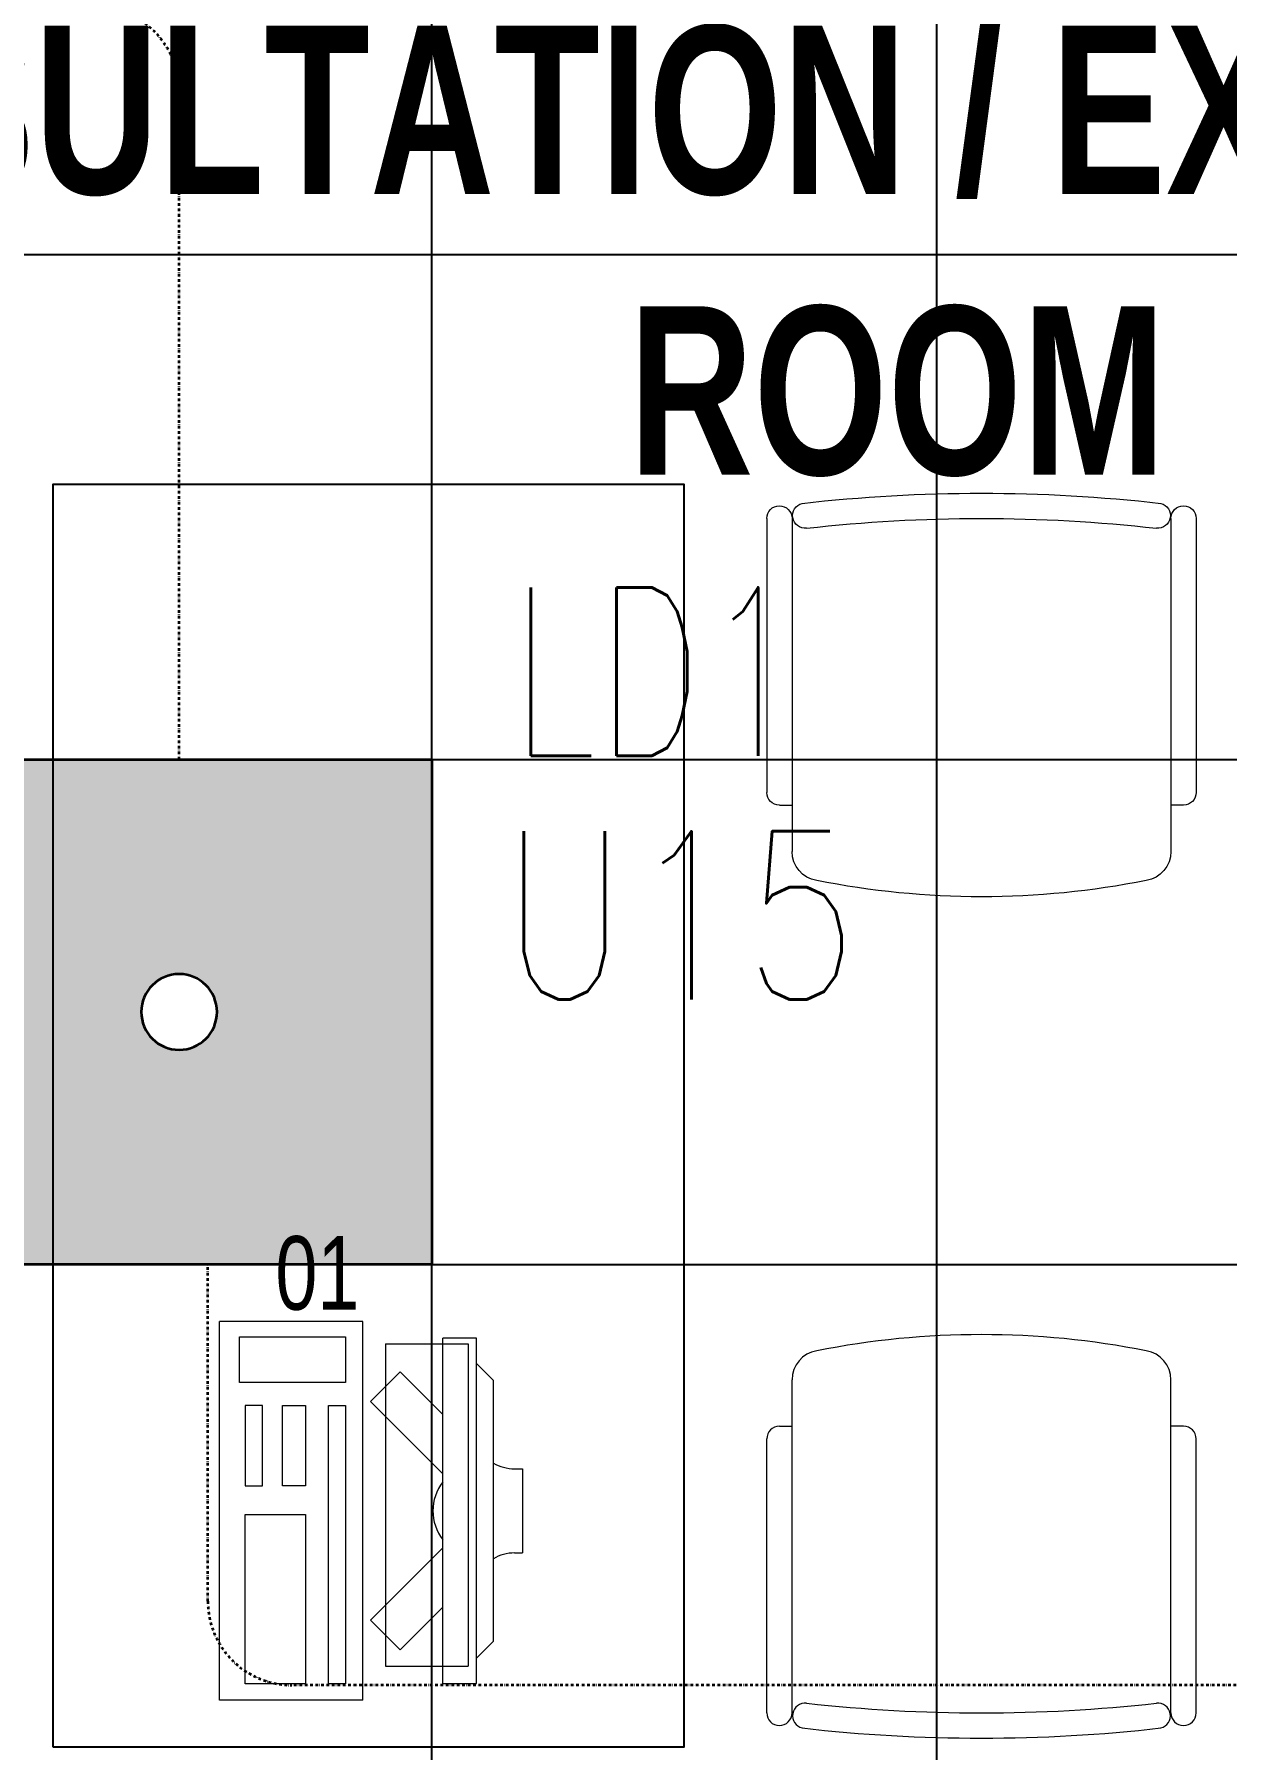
# Model space of a CAD drawing. Extents: x -12260 to 184725, y -29287 to 19916.
# Drawn here: x 30204 to 31620, y -6787 to -4748 of the extents above; entities that cross this region are included whole.
import ezdxf
from ezdxf.enums import TextEntityAlignment as Align

# ---------------------------------------------------------------- set-up
doc = ezdxf.new("R2010")
doc.units = 0
doc.header["$LTSCALE"] = 0.25
doc.linetypes.add('DASHDOT', pattern=[25.4, 12.7, -6.35, 0, -6.35])
for name, color, linetype, lineweight in [('01-First Floor-FUR$0$72_EGR_BASE_TEXT', 252, 'Continuous', 5), ('01-First Floor-FUR$0$72_EGR_EQP_TAG', 142, 'Continuous', 5), ('01-First Floor-FUR$0$LOADING', 253, 'Continuous', 5), ('E-LITE-CIRC', 6, 'Continuous', 25), ('E-LITE-CIRC-NUMB', 6, 'Continuous', 25), ('E-LITE-CLNG', 150, 'Continuous', 35), ('E-LITE-CLNG-CNDT', 6, 'DASHDOT', 35), ('E-LITE-CTRL', 6, 'Continuous', 25), ('E-LITE-IDEN', 6, 'Continuous', 25)]:
    doc.layers.add(name, color=color, linetype=linetype, lineweight=lineweight)
doc.layers.add('01-First Floor-FUR$0$FALSE CEILING', color=251, linetype='Continuous')
doc.layers.add('01-First Floor-FUR$0$TME-NON MEDICAL FURNITURE', color=242, linetype='Continuous')
doc.styles.add('01-First Floor-FUR$0$X3G_ENTITY_257CFD', font='swisscl.ttf', dxfattribs={"height": 200})
doc.styles.add('01-First Floor-FUR$0$X3G_ENTITY_9EC9', font='swisscl.ttf', dxfattribs={"height": 0.2})
doc.styles.add('DC_SIMPLEX', font='SIMPLEX.shx', dxfattribs={"width": 0.7})

# ---------------------------------------------------------------- blocks, each defined once
blk = doc.blocks.new('*U235')
h = blk.add_hatch(color=254)
h.dxf.hatch_style = 1
h.paths.add_polyline_path([(-300, 300), (-300, -300), (300, -300), (300, 300)])
edge = h.paths.add_edge_path(flags=16)
edge.add_arc((0, 0), 45, 0, 360)
blk.add_lwpolyline([(-300, 300), (-300, -300), (300, -300), (300, 300)], close=True)
blk.add_circle((0, 0), 45)
at = {"layer": 'E-LITE-CIRC-NUMB', "style": 'DC_SIMPLEX', "width": 0.7, "flags": 8}
blk.add_attdef('CIRCUIT', text='', height=200, rotation=0, dxfattribs=at).set_placement((-473.9, 300), align=Align.RIGHT)
at = {"layer": 'E-LITE-CTRL', "style": 'DC_SIMPLEX', "width": 0.7, "flags": 8}
blk.add_attdef('CONTROL', (1118.9, -935), '', height=200, rotation=360, dxfattribs=at)
at = {"layer": 'E-LITE-IDEN', "style": 'DC_SIMPLEX', "width": 0.7, "flags": 8}
blk.add_attdef('TYPE', (460.4, 457.6), '', height=200, rotation=360, dxfattribs=at)
blk = doc.blocks.new('01-First Floor-FUR$0$GF21016-P')
at = {"layer": '01-First Floor-FUR$0$LOADING', "extrusion": (-1.24384e-09, -1.20261e-09, -1)}
for p, q in [((0.0128, 0.0179), (0.0128, 0.4136)), ((0.4628, 0.0179), (0.4628, 0.4136)), ((-0.0022, 0.3585), (0.0128, 0.3585)), ((0.4778, 0.3585), (0.4628, 0.3585)), ((-0.0172, 0.0179), (-0.0172, 0.3435)), ((0.4928, 0.0179), (0.4928, 0.3435)), ((0.4778, 0.0029), (0.4778, 0.0029))]:
    blk.add_line(p, q, dxfattribs=at)
for centre, radius, start, end in [((-0.2378, -0.5362), 1.0036, 78.7568, 101.2432), ((-0.0478, 0.4136), 0.035, 0, 80.6557), ((-0.4278, 0.4136), 0.035, 99.3443, 180), ((0.0022, 0.3435), 0.015, 0, 90), ((-0.4778, 0.3435), 0.015, 90, 180), ((-0.0284, 0.0145), 0.015, 284.3864, 95.5209), ((-0.2378, 1.8928), 1.8749, 263.6341, 276.3659), ((-0.4471, 0.0145), 0.015, 84.4791, 255.6136), ((0.0022, 0.0179), 0.015, 270, 0), ((0.0022, 0.0179), 0.015, 180, 270), ((-0.2378, 1.8734), 1.8855, 263.5119, 276.4881), ((-0.4778, 0.0179), 0.015, 270, 0), ((-0.4778, 0.0179), 0.015, 180, 270)]:
    blk.add_arc(centre, radius, start, end, dxfattribs=at)
blk = doc.blocks.new('01-First Floor-FUR$0$ITCWLS1-P')
at = {"layer": '01-First Floor-FUR$0$LOADING'}
for p, q in [((-0.17, 0.45), (-0.17, 0)), ((-0.17, 0.45), (0, 0.45)), ((0, 0.45), (0, 0)), ((-0.2651, 0.43, 0), (-0.3051, 0.43, 0)), ((-0.3051, 0.43, 0), (-0.3051, 0.02, 0)), ((-0.2651, 0.43, 0), (-0.2651, 0.02, 0)), ((-0.1496, 0.4305), (-0.1291, 0.4305)), ((-0.1291, 0.4305), (-0.1291, 0.4089)), ((-0.197, 0.4094), (-0.295, 0.4094)), ((-0.295, 0.0264), (-0.295, 0.4094)), ((-0.197, 0.0264), (-0.197, 0.4094)), ((-0.3251, 0.38, 0), (-0.3051, 0.4, 0)), ((-0.3251, 0.38, 0), (-0.3251, 0.07, 0)), ((-0.3503, 0.275), (-0.3596, 0.275)), ((-0.3596, 0.175), (-0.3596, 0.275)), ((-0.3503, 0.175), (-0.3596, 0.175)), ((-0.3251, 0.07, 0), (-0.3051, 0.05, 0)), ((-0.197, 0.0264), (-0.295, 0.0264)), ((-0.3051, 0.02, 0), (-0.2651, 0.02, 0)), ((-0.17, 0), (0, 0))]:
    blk.add_line(p, q, dxfattribs=at)
at = {"layer": '01-First Floor-FUR$0$LOADING', "extrusion": (2.48281e-10, 3.18408e-10, -1)}
for p, q in [((-0.2651, 0.3395), (-0.2144, 0.3902)), ((-0.1791, 0.3548), (-0.2144, 0.3902)), ((-0.2651, 0.2688), (-0.1791, 0.3548))]:
    blk.add_line(p, q, dxfattribs=at)
at = {"layer": '01-First Floor-FUR$0$LOADING', "extrusion": (2.48281e-10, -3.18408e-10, -1)}
for p, q in [((-0.2651, 0.1812), (-0.1791, 0.0952)), ((-0.2651, 0.1105), (-0.2144, 0.0598)), ((-0.1791, 0.0952), (-0.2144, 0.0598))]:
    blk.add_line(p, q, dxfattribs=at)
at = {"layer": '01-First Floor-FUR$0$LOADING'}
for points in [[(-0.1291, 0.4089), (-0.1291, 0.1), (-0.1496, 0.1), (-0.1496, 0.4305)], [(-0.1496, 0.1), (-0.1496, 0.1), (-0.1496, 0.1), (-0.1496, 0.1), (-0.1496, 0.1), (-0.1496, 0.1), (-0.1496, 0.1), (-0.1496, 0.1), (-0.1496, 0.1)], [(-0.1496, 0.1), (-0.1496, 0.1), (-0.1496, 0.1), (-0.1496, 0.1), (-0.1496, 0.1), (-0.1496, 0.1), (-0.1496, 0.1), (-0.1496, 0.1), (-0.1496, 0.1), (-0.1496, 0.1), (-0.1496, 0.1), (-0.1496, 0.1), (-0.1496, 0.1), (-0.1496, 0.1), (-0.1496, 0.1), (-0.1496, 0.1), (-0.1496, 0.1), (-0.1496, 0.1)], [(-0.1496, 0.1), (-0.1496, 0.1), (-0.1496, 0.1), (-0.1496, 0.1), (-0.1496, 0.1), (-0.1496, 0.1), (-0.1496, 0.1), (-0.1496, 0.1), (-0.1496, 0.1), (-0.1496, 0.1)], [(-0.1496, 0.1), (-0.1496, 0.1), (-0.1496, 0.1), (-0.1496, 0.1), (-0.1496, 0.1), (-0.1496, 0.1), (-0.1496, 0.1)], [(-0.1496, 0.1), (-0.1496, 0.1), (-0.1496, 0.1), (-0.1496, 0.1), (-0.1496, 0.1), (-0.1496, 0.1), (-0.1496, 0.1), (-0.1496, 0.1), (-0.1496, 0.1), (-0.1496, 0.1)], [(-0.1496, 0.1), (-0.1496, 0.1), (-0.1496, 0.1), (-0.1496, 0.1), (-0.1496, 0.1), (-0.1496, 0.1), (-0.1496, 0.1), (-0.1496, 0.1), (-0.1496, 0.1), (-0.1496, 0.1), (-0.1496, 0.1), (-0.1496, 0.1), (-0.1496, 0.1), (-0.1496, 0.1), (-0.1496, 0.1)], [(-0.1496, 0.1), (-0.1496, 0.1), (-0.1496, 0.1), (-0.1496, 0.1), (-0.1496, 0.1), (-0.1496, 0.1), (-0.1496, 0.1), (-0.1496, 0.1), (-0.1496, 0.1), (-0.1496, 0.1)], [(-0.1496, 0.1), (-0.1496, 0.1), (-0.1496, 0.1), (-0.1496, 0.1), (-0.1496, 0.1), (-0.1496, 0.1), (-0.1496, 0.1), (-0.1496, 0.1), (-0.1496, 0.1), (-0.1496, 0.1)], [(-0.1496, 0.1), (-0.1496, 0.1), (-0.1496, 0.1), (-0.1496, 0.1), (-0.1496, 0.1), (-0.1496, 0.1), (-0.1496, 0.1), (-0.1496, 0.1), (-0.1496, 0.1), (-0.1496, 0.1), (-0.1496, 0.1), (-0.1496, 0.1), (-0.1496, 0.1), (-0.1496, 0.1), (-0.1496, 0.1), (-0.1496, 0.1), (-0.1496, 0.1), (-0.1496, 0.1), (-0.1496, 0.1), (-0.1496, 0.1), (-0.1496, 0.1), (-0.1496, 0.1), (-0.1496, 0.1), (-0.1496, 0.1), (-0.1496, 0.1), (-0.1496, 0.1), (-0.1496, 0.1), (-0.1496, 0.1), (-0.1496, 0.1), (-0.1496, 0.1), (-0.1496, 0.1), (-0.1496, 0.1), (-0.1496, 0.1), (-0.1496, 0.1), (-0.1496, 0.1), (-0.1496, 0.1), (-0.1496, 0.1), (-0.1496, 0.1), (-0.1496, 0.1), (-0.1496, 0.1), (-0.1496, 0.1), (-0.1496, 0.1), (-0.1496, 0.1), (-0.1496, 0.1), (-0.1496, 0.1), (-0.1496, 0.1), (-0.1496, 0.1), (-0.1496, 0.1), (-0.1496, 0.1), (-0.1496, 0.1), (-0.1496, 0.1), (-0.1496, 0.1), (-0.1496, 0.1), (-0.1496, 0.1)], [(-0.1496, 0.1), (-0.1496, 0.1), (-0.1496, 0.1), (-0.1496, 0.1), (-0.1496, 0.1), (-0.1496, 0.1), (-0.1496, 0.1), (-0.1496, 0.1), (-0.1496, 0.1), (-0.1496, 0.1), (-0.1496, 0.1), (-0.1496, 0.1), (-0.1496, 0.1), (-0.1496, 0.1), (-0.1496, 0.1), (-0.1496, 0.1), (-0.1496, 0.1), (-0.1496, 0.1), (-0.1496, 0.1), (-0.1496, 0.1), (-0.1496, 0.1), (-0.1496, 0.1), (-0.1496, 0.1), (-0.1496, 0.1), (-0.1496, 0.1), (-0.1496, 0.1), (-0.1496, 0.1), (-0.1496, 0.1), (-0.1496, 0.1), (-0.1496, 0.1), (-0.1496, 0.1), (-0.1496, 0.1), (-0.1496, 0.1), (-0.1496, 0.1), (-0.1496, 0.1), (-0.1496, 0.1), (-0.1496, 0.1), (-0.1496, 0.1), (-0.1496, 0.1), (-0.1496, 0.1), (-0.1496, 0.1), (-0.1496, 0.1), (-0.1496, 0.1), (-0.1496, 0.1), (-0.1496, 0.1), (-0.1496, 0.1), (-0.1496, 0.1), (-0.1496, 0.1), (-0.1496, 0.1), (-0.1496, 0.1), (-0.1496, 0.1), (-0.1496, 0.1), (-0.1496, 0.1), (-0.1496, 0.1), (-0.1496, 0.1), (-0.1496, 0.1), (-0.1496, 0.1), (-0.1496, 0.1), (-0.1496, 0.1), (-0.1496, 0.1), (-0.1496, 0.1), (-0.1496, 0.1), (-0.1496, 0.1), (-0.1496, 0.1), (-0.1496, 0.1), (-0.1496, 0.1), (-0.1496, 0.1), (-0.1496, 0.1), (-0.1496, 0.1), (-0.1496, 0.1), (-0.1496, 0.1), (-0.1496, 0.1), (-0.1496, 0.1), (-0.1496, 0.1), (-0.1496, 0.1), (-0.1496, 0.1), (-0.1496, 0.1), (-0.1496, 0.1), (-0.1496, 0.1), (-0.1496, 0.1), (-0.1496, 0.1), (-0.1496, 0.1), (-0.1496, 0.1), (-0.1496, 0.1), (-0.1496, 0.1), (-0.1496, 0.1), (-0.1496, 0.1), (-0.1496, 0.1), (-0.1496, 0.1)], [(-0.1496, 0.1), (-0.1496, 0.1), (-0.1496, 0.1), (-0.1496, 0.1), (-0.1496, 0.1), (-0.1496, 0.1), (-0.1496, 0.1), (-0.1496, 0.1), (-0.1496, 0.1), (-0.1496, 0.1), (-0.1496, 0.1), (-0.1496, 0.1)], [(-0.1496, 0.1), (-0.1496, 0.1), (-0.1496, 0.1), (-0.1496, 0.1), (-0.1496, 0.1), (-0.1496, 0.1), (-0.1496, 0.1)], [(-0.1496, 0.1), (-0.1496, 0.1), (-0.1496, 0.1), (-0.1496, 0.1), (-0.1496, 0.1), (-0.1496, 0.1), (-0.1496, 0.1), (-0.1496, 0.1), (-0.1496, 0.1), (-0.1496, 0.1), (-0.1496, 0.1), (-0.1496, 0.1), (-0.1496, 0.1), (-0.1496, 0.1), (-0.1496, 0.1), (-0.1496, 0.1), (-0.1496, 0.1)], [(-0.1496, 0.1), (-0.1496, 0.1), (-0.1496, 0.1), (-0.1496, 0.1), (-0.1496, 0.1), (-0.1496, 0.1), (-0.1496, 0.1), (-0.1496, 0.1), (-0.1496, 0.1), (-0.1496, 0.1), (-0.1496, 0.1), (-0.1496, 0.1), (-0.1496, 0.1), (-0.1496, 0.1), (-0.1496, 0.1), (-0.1496, 0.1), (-0.1496, 0.1), (-0.1496, 0.1), (-0.1496, 0.1), (-0.1496, 0.1), (-0.1496, 0.1), (-0.1496, 0.1), (-0.1496, 0.1), (-0.1496, 0.1), (-0.1496, 0.1), (-0.1496, 0.1), (-0.1496, 0.1), (-0.1496, 0.1), (-0.1496, 0.1), (-0.1496, 0.1), (-0.1496, 0.1), (-0.1496, 0.1), (-0.1496, 0.1), (-0.1496, 0.1), (-0.1496, 0.1), (-0.1496, 0.1), (-0.1496, 0.1), (-0.1496, 0.1), (-0.1496, 0.1), (-0.1496, 0.1), (-0.1496, 0.1), (-0.1496, 0.1), (-0.1496, 0.1), (-0.1496, 0.1), (-0.1496, 0.1), (-0.1496, 0.1), (-0.1496, 0.1), (-0.1496, 0.1), (-0.1496, 0.1), (-0.1496, 0.1), (-0.1496, 0.1), (-0.1496, 0.1), (-0.1496, 0.1), (-0.1496, 0.1), (-0.1496, 0.1), (-0.1496, 0.1), (-0.1496, 0.1), (-0.1496, 0.1), (-0.1496, 0.1), (-0.1496, 0.1), (-0.1496, 0.1), (-0.1496, 0.1), (-0.1496, 0.1), (-0.1496, 0.1), (-0.1496, 0.1), (-0.1496, 0.1), (-0.1496, 0.1), (-0.1496, 0.1), (-0.1496, 0.1), (-0.1496, 0.1), (-0.1496, 0.1), (-0.1496, 0.1), (-0.1496, 0.1), (-0.1496, 0.1), (-0.1496, 0.1), (-0.1496, 0.1), (-0.1496, 0.1), (-0.1496, 0.1), (-0.1496, 0.1), (-0.1496, 0.1), (-0.1496, 0.1), (-0.1496, 0.1), (-0.1496, 0.1), (-0.1496, 0.1), (-0.1496, 0.1), (-0.1496, 0.1), (-0.1496, 0.1), (-0.1496, 0.1), (-0.1496, 0.1), (-0.1496, 0.1), (-0.1496, 0.1), (-0.1496, 0.1), (-0.1496, 0.1), (-0.1496, 0.1), (-0.1496, 0.1), (-0.1496, 0.1), (-0.1496, 0.1), (-0.1496, 0.1), (-0.1496, 0.1), (-0.1496, 0.1), (-0.1496, 0.1), (-0.1496, 0.1), (-0.1496, 0.1), (-0.1496, 0.1), (-0.1496, 0.1), (-0.1496, 0.1), (-0.1496, 0.1), (-0.1496, 0.1), (-0.1496, 0.1), (-0.1496, 0.1), (-0.1496, 0.1)], [(-0.1496, 0.1), (-0.1496, 0.1), (-0.1496, 0.1), (-0.1496, 0.1), (-0.1496, 0.1), (-0.1496, 0.1), (-0.1496, 0.1), (-0.1496, 0.1)]]:
    blk.add_lwpolyline(points, dxfattribs=at)
for points in [[(-0.1019, 0.4305), (-0.0304, 0.4305), (-0.0304, 0.2294), (-0.1019, 0.2294)], [(-0.1019, 0.1954), (-0.0747, 0.1954), (-0.0747, 0.1), (-0.1019, 0.1)], [(-0.0304, 0.1954), (-0.0508, 0.1954), (-0.0508, 0.1), (-0.0304, 0.1)], [(-0.1496, 0.1), (-0.1496, 0.1), (-0.1496, 0.1), (-0.1496, 0.1), (-0.1496, 0.1), (-0.1496, 0.1), (-0.1496, 0.1), (-0.1496, 0.1), (-0.1496, 0.1), (-0.1496, 0.1), (-0.1496, 0.1), (-0.1496, 0.1), (-0.1496, 0.1), (-0.1496, 0.1), (-0.1496, 0.1), (-0.1496, 0.1), (-0.1496, 0.1), (-0.1496, 0.1), (-0.1496, 0.1), (-0.1496, 0.1), (-0.1496, 0.1), (-0.1496, 0.1), (-0.1496, 0.1), (-0.1496, 0.1), (-0.1496, 0.1), (-0.1496, 0.1), (-0.1496, 0.1), (-0.1496, 0.1), (-0.1496, 0.1), (-0.1496, 0.1), (-0.1496, 0.1), (-0.1496, 0.1), (-0.1496, 0.1), (-0.1496, 0.1), (-0.1496, 0.1), (-0.1496, 0.1), (-0.1496, 0.1), (-0.1496, 0.1), (-0.1496, 0.1), (-0.1496, 0.1), (-0.1496, 0.1), (-0.1496, 0.1), (-0.1496, 0.1), (-0.1496, 0.1), (-0.1496, 0.1), (-0.1496, 0.1), (-0.1496, 0.1), (-0.1496, 0.1), (-0.1496, 0.1), (-0.1496, 0.1), (-0.1496, 0.1), (-0.1496, 0.1), (-0.1496, 0.1), (-0.1496, 0.1), (-0.1496, 0.1), (-0.1496, 0.1), (-0.1496, 0.1), (-0.1496, 0.1), (-0.1496, 0.1), (-0.1496, 0.1), (-0.1496, 0.1), (-0.1496, 0.1), (-0.1496, 0.1), (-0.1496, 0.1), (-0.1496, 0.1), (-0.1496, 0.1), (-0.1496, 0.1), (-0.1496, 0.1), (-0.1496, 0.1), (-0.1496, 0.1), (-0.1496, 0.1), (-0.1496, 0.1), (-0.1496, 0.1), (-0.1496, 0.1), (-0.1496, 0.1), (-0.1496, 0.1), (-0.1496, 0.1), (-0.1496, 0.1), (-0.1496, 0.1), (-0.1496, 0.1), (-0.1496, 0.1), (-0.1496, 0.1), (-0.1496, 0.1), (-0.1496, 0.1), (-0.1496, 0.1), (-0.1496, 0.1), (-0.1496, 0.1), (-0.1496, 0.1), (-0.1496, 0.1), (-0.1496, 0.1), (-0.1496, 0.1), (-0.1496, 0.1), (-0.1496, 0.1), (-0.1496, 0.1), (-0.1496, 0.1), (-0.1496, 0.1), (-0.1496, 0.1), (-0.1496, 0.1), (-0.1496, 0.1), (-0.1496, 0.1), (-0.1496, 0.1), (-0.1496, 0.1), (-0.1496, 0.1), (-0.1496, 0.1), (-0.1496, 0.1), (-0.1496, 0.1), (-0.1496, 0.1), (-0.1496, 0.1), (-0.1496, 0.1), (-0.1496, 0.1), (-0.1496, 0.1), (-0.1496, 0.1), (-0.1496, 0.1), (-0.1496, 0.1), (-0.1496, 0.1), (-0.1496, 0.1), (-0.1496, 0.1), (-0.1496, 0.1), (-0.1496, 0.1), (-0.1496, 0.1), (-0.1496, 0.1), (-0.1496, 0.1), (-0.1496, 0.1), (-0.1496, 0.1), (-0.1496, 0.1), (-0.1496, 0.1), (-0.1496, 0.1), (-0.1496, 0.1), (-0.1496, 0.1), (-0.1496, 0.1), (-0.1496, 0.1), (-0.1496, 0.1), (-0.1496, 0.1), (-0.1496, 0.1), (-0.1496, 0.1), (-0.1496, 0.1), (-0.1496, 0.1), (-0.1496, 0.1), (-0.1496, 0.1), (-0.1496, 0.1), (-0.1496, 0.1), (-0.1496, 0.1), (-0.1496, 0.1), (-0.1496, 0.1), (-0.1496, 0.1), (-0.1496, 0.1), (-0.1496, 0.1), (-0.1496, 0.1), (-0.1496, 0.1), (-0.1496, 0.1), (-0.1496, 0.1), (-0.1496, 0.1), (-0.1496, 0.1), (-0.1496, 0.1), (-0.1496, 0.1), (-0.1496, 0.1), (-0.1496, 0.1), (-0.1496, 0.1), (-0.1496, 0.1), (-0.1496, 0.1), (-0.1496, 0.1), (-0.1496, 0.1), (-0.1496, 0.1), (-0.1496, 0.1), (-0.1496, 0.1), (-0.1496, 0.1), (-0.1496, 0.1), (-0.1496, 0.1), (-0.1496, 0.1), (-0.1496, 0.1), (-0.1496, 0.1), (-0.1496, 0.1), (-0.1496, 0.1), (-0.1496, 0.1), (-0.1496, 0.1), (-0.1496, 0.1), (-0.1496, 0.1), (-0.1496, 0.1), (-0.1496, 0.1), (-0.1496, 0.1), (-0.1496, 0.1), (-0.1496, 0.1), (-0.1496, 0.1), (-0.1496, 0.1), (-0.1496, 0.1), (-0.1496, 0.1), (-0.1496, 0.1), (-0.1496, 0.1), (-0.1496, 0.1), (-0.1496, 0.1), (-0.1496, 0.1), (-0.1496, 0.1), (-0.1496, 0.1), (-0.1496, 0.1), (-0.1496, 0.1), (-0.1496, 0.1), (-0.1496, 0.1), (-0.1496, 0.1), (-0.1496, 0.1), (-0.1496, 0.1), (-0.1496, 0.1), (-0.1496, 0.1), (-0.1496, 0.1), (-0.1496, 0.1), (-0.1496, 0.1), (-0.1496, 0.1), (-0.1496, 0.1), (-0.1496, 0.1), (-0.1496, 0.1), (-0.1496, 0.1), (-0.1496, 0.1), (-0.1496, 0.1), (-0.1496, 0.1), (-0.1496, 0.1), (-0.1496, 0.1), (-0.1496, 0.1), (-0.1496, 0.1), (-0.1496, 0.1), (-0.1496, 0.1), (-0.1496, 0.1), (-0.1496, 0.1), (-0.1496, 0.1), (-0.1496, 0.1), (-0.1496, 0.1), (-0.1496, 0.1), (-0.1496, 0.1), (-0.1496, 0.1), (-0.1496, 0.1), (-0.1496, 0.1), (-0.1496, 0.1), (-0.1496, 0.1), (-0.1496, 0.1), (-0.1496, 0.1), (-0.1496, 0.1), (-0.1496, 0.1), (-0.1496, 0.1), (-0.1496, 0.1), (-0.1496, 0.1), (-0.1496, 0.1), (-0.1496, 0.1), (-0.1496, 0.1), (-0.1496, 0.1), (-0.1496, 0.1), (-0.1496, 0.1), (-0.1496, 0.1), (-0.1496, 0.1), (-0.1496, 0.1), (-0.1496, 0.1), (-0.1496, 0.1), (-0.1496, 0.1), (-0.1496, 0.1), (-0.1496, 0.1), (-0.1496, 0.1), (-0.1496, 0.1), (-0.1496, 0.1), (-0.1496, 0.1), (-0.1496, 0.1), (-0.1496, 0.1), (-0.1496, 0.1), (-0.1496, 0.1), (-0.1496, 0.1), (-0.1496, 0.1), (-0.1496, 0.1), (-0.1496, 0.1), (-0.1496, 0.1), (-0.1496, 0.1), (-0.1496, 0.1), (-0.1496, 0.1), (-0.1496, 0.1), (-0.1496, 0.1), (-0.1496, 0.1), (-0.1496, 0.1), (-0.1496, 0.1), (-0.1496, 0.1), (-0.1496, 0.1), (-0.1496, 0.1), (-0.1496, 0.1)], [(-0.1496, 0.1), (-0.1496, 0.1), (-0.1496, 0.1), (-0.1496, 0.1), (-0.1496, 0.1), (-0.1496, 0.1), (-0.1496, 0.1), (-0.1496, 0.1), (-0.1496, 0.1), (-0.1496, 0.1), (-0.1496, 0.1), (-0.1496, 0.1), (-0.1496, 0.1), (-0.1496, 0.1), (-0.1496, 0.1), (-0.1496, 0.1), (-0.1496, 0.1), (-0.1496, 0.1), (-0.1496, 0.1), (-0.1496, 0.1), (-0.1496, 0.1), (-0.1496, 0.1), (-0.1496, 0.1), (-0.1496, 0.1), (-0.1496, 0.1), (-0.1496, 0.1), (-0.1496, 0.1), (-0.1496, 0.1), (-0.1496, 0.1), (-0.1496, 0.1), (-0.1496, 0.1), (-0.1496, 0.1), (-0.1496, 0.1), (-0.1496, 0.1), (-0.1496, 0.1), (-0.1496, 0.1), (-0.1496, 0.1), (-0.1496, 0.1), (-0.1496, 0.1), (-0.1496, 0.1), (-0.1496, 0.1), (-0.1496, 0.1), (-0.1496, 0.1), (-0.1496, 0.1), (-0.1496, 0.1), (-0.1496, 0.1), (-0.1496, 0.1), (-0.1496, 0.1), (-0.1496, 0.1), (-0.1496, 0.1), (-0.1496, 0.1), (-0.1496, 0.1), (-0.1496, 0.1), (-0.1496, 0.1), (-0.1496, 0.1), (-0.1496, 0.1), (-0.1496, 0.1), (-0.1496, 0.1), (-0.1496, 0.1), (-0.1496, 0.1), (-0.1496, 0.1), (-0.1496, 0.1), (-0.1496, 0.1), (-0.1496, 0.1), (-0.1496, 0.1), (-0.1496, 0.1), (-0.1496, 0.1), (-0.1496, 0.1), (-0.1496, 0.1), (-0.1496, 0.1), (-0.1496, 0.1), (-0.1496, 0.1), (-0.1496, 0.1), (-0.1496, 0.1), (-0.1496, 0.1), (-0.1496, 0.1), (-0.1496, 0.1), (-0.1496, 0.1), (-0.1496, 0.1), (-0.1496, 0.1), (-0.1496, 0.1), (-0.1496, 0.1), (-0.1496, 0.1), (-0.1496, 0.1), (-0.1496, 0.1), (-0.1496, 0.1), (-0.1496, 0.1), (-0.1496, 0.1), (-0.1496, 0.1), (-0.1496, 0.1), (-0.1496, 0.1), (-0.1496, 0.1), (-0.1496, 0.1), (-0.1496, 0.1), (-0.1496, 0.1), (-0.1496, 0.1), (-0.1496, 0.1), (-0.1496, 0.1), (-0.1496, 0.1), (-0.1496, 0.1), (-0.1496, 0.1), (-0.1496, 0.1), (-0.1496, 0.1), (-0.1496, 0.1), (-0.1496, 0.1), (-0.1496, 0.1), (-0.1496, 0.1), (-0.1496, 0.1), (-0.1496, 0.1), (-0.1496, 0.1), (-0.1496, 0.1), (-0.1496, 0.1), (-0.1496, 0.1), (-0.1496, 0.1), (-0.1496, 0.1), (-0.1496, 0.1), (-0.1496, 0.1), (-0.1496, 0.1), (-0.1496, 0.1), (-0.1496, 0.1), (-0.1496, 0.1), (-0.1496, 0.1), (-0.1496, 0.1), (-0.1496, 0.1), (-0.1496, 0.1), (-0.1496, 0.1), (-0.1496, 0.1), (-0.1496, 0.1), (-0.1496, 0.1), (-0.1496, 0.1), (-0.1496, 0.1), (-0.1496, 0.1), (-0.1496, 0.1), (-0.1496, 0.1), (-0.1496, 0.1), (-0.1496, 0.1), (-0.1496, 0.1), (-0.1496, 0.1), (-0.1496, 0.1), (-0.1496, 0.1), (-0.1496, 0.1), (-0.1496, 0.1), (-0.1496, 0.1), (-0.1496, 0.1), (-0.1496, 0.1), (-0.1496, 0.1), (-0.1496, 0.1), (-0.1496, 0.1), (-0.1496, 0.1), (-0.1496, 0.1), (-0.1496, 0.1), (-0.1496, 0.1), (-0.1496, 0.1), (-0.1496, 0.1), (-0.1496, 0.1), (-0.1496, 0.1), (-0.1496, 0.1), (-0.1496, 0.1), (-0.1496, 0.1), (-0.1496, 0.1), (-0.1496, 0.1), (-0.1496, 0.1), (-0.1496, 0.1), (-0.1496, 0.1), (-0.1496, 0.1), (-0.1496, 0.1), (-0.1496, 0.1), (-0.1496, 0.1), (-0.1496, 0.1), (-0.1496, 0.1), (-0.1496, 0.1), (-0.1496, 0.1), (-0.1496, 0.1), (-0.1496, 0.1), (-0.1496, 0.1), (-0.1496, 0.1), (-0.1496, 0.1), (-0.1496, 0.1), (-0.1496, 0.1), (-0.1496, 0.1), (-0.1496, 0.1), (-0.1496, 0.1), (-0.1496, 0.1), (-0.1496, 0.1), (-0.1496, 0.1), (-0.1496, 0.1), (-0.1496, 0.1), (-0.1496, 0.1), (-0.1496, 0.1), (-0.1496, 0.1), (-0.1496, 0.1), (-0.1496, 0.1), (-0.1496, 0.1), (-0.1496, 0.1), (-0.1496, 0.1), (-0.1496, 0.1), (-0.1496, 0.1), (-0.1496, 0.1), (-0.1496, 0.1), (-0.1496, 0.1), (-0.1496, 0.1), (-0.1496, 0.1), (-0.1496, 0.1), (-0.1496, 0.1), (-0.1496, 0.1), (-0.1496, 0.1), (-0.1496, 0.1), (-0.1496, 0.1), (-0.1496, 0.1), (-0.1496, 0.1), (-0.1496, 0.1), (-0.1496, 0.1), (-0.1496, 0.1), (-0.1496, 0.1)], [(-0.1496, 0.1), (-0.1496, 0.1), (-0.1496, 0.1), (-0.1496, 0.1), (-0.1496, 0.1), (-0.1496, 0.1), (-0.1496, 0.1), (-0.1496, 0.1), (-0.1496, 0.1), (-0.1496, 0.1), (-0.1496, 0.1), (-0.1496, 0.1), (-0.1496, 0.1), (-0.1496, 0.1), (-0.1496, 0.1), (-0.1496, 0.1), (-0.1496, 0.1), (-0.1496, 0.1), (-0.1496, 0.1), (-0.1496, 0.1), (-0.1496, 0.1), (-0.1496, 0.1), (-0.1496, 0.1), (-0.1496, 0.1), (-0.1496, 0.1), (-0.1496, 0.1), (-0.1496, 0.1), (-0.1496, 0.1), (-0.1496, 0.1), (-0.1496, 0.1), (-0.1496, 0.1), (-0.1496, 0.1), (-0.1496, 0.1), (-0.1496, 0.1), (-0.1496, 0.1), (-0.1496, 0.1), (-0.1496, 0.1), (-0.1496, 0.1), (-0.1496, 0.1), (-0.1496, 0.1), (-0.1496, 0.1), (-0.1496, 0.1), (-0.1496, 0.1), (-0.1496, 0.1), (-0.1496, 0.1), (-0.1496, 0.1), (-0.1496, 0.1), (-0.1496, 0.1), (-0.1496, 0.1), (-0.1496, 0.1), (-0.1496, 0.1), (-0.1496, 0.1), (-0.1496, 0.1), (-0.1496, 0.1), (-0.1496, 0.1), (-0.1496, 0.1), (-0.1496, 0.1), (-0.1496, 0.1), (-0.1496, 0.1), (-0.1496, 0.1), (-0.1496, 0.1), (-0.1496, 0.1), (-0.1496, 0.1), (-0.1496, 0.1), (-0.1496, 0.1), (-0.1496, 0.1), (-0.1496, 0.1), (-0.1496, 0.1), (-0.1496, 0.1), (-0.1496, 0.1), (-0.1496, 0.1), (-0.1496, 0.1), (-0.1496, 0.1), (-0.1496, 0.1), (-0.1496, 0.1), (-0.1496, 0.1), (-0.1496, 0.1), (-0.1496, 0.1), (-0.1496, 0.1), (-0.1496, 0.1), (-0.1496, 0.1), (-0.1496, 0.1), (-0.1496, 0.1), (-0.1496, 0.1), (-0.1496, 0.1), (-0.1496, 0.1), (-0.1496, 0.1), (-0.1496, 0.1), (-0.1496, 0.1), (-0.1496, 0.1), (-0.1496, 0.1), (-0.1496, 0.1), (-0.1496, 0.1), (-0.1496, 0.1), (-0.1496, 0.1), (-0.1496, 0.1), (-0.1496, 0.1), (-0.1496, 0.1), (-0.1496, 0.1), (-0.1496, 0.1), (-0.1496, 0.1), (-0.1496, 0.1), (-0.1496, 0.1), (-0.1496, 0.1), (-0.1496, 0.1), (-0.1496, 0.1), (-0.1496, 0.1), (-0.1496, 0.1), (-0.1496, 0.1), (-0.1496, 0.1), (-0.1496, 0.1), (-0.1496, 0.1), (-0.1496, 0.1), (-0.1496, 0.1), (-0.1496, 0.1), (-0.1496, 0.1), (-0.1496, 0.1), (-0.1496, 0.1), (-0.1496, 0.1), (-0.1496, 0.1), (-0.1496, 0.1), (-0.1496, 0.1), (-0.1496, 0.1), (-0.1496, 0.1), (-0.1496, 0.1), (-0.1496, 0.1), (-0.1496, 0.1), (-0.1496, 0.1), (-0.1496, 0.1), (-0.1496, 0.1), (-0.1496, 0.1), (-0.1496, 0.1), (-0.1496, 0.1), (-0.1496, 0.1), (-0.1496, 0.1), (-0.1496, 0.1), (-0.1496, 0.1), (-0.1496, 0.1), (-0.1496, 0.1), (-0.1496, 0.1), (-0.1496, 0.1), (-0.1496, 0.1), (-0.1496, 0.1), (-0.1496, 0.1), (-0.1496, 0.1), (-0.1496, 0.1), (-0.1496, 0.1), (-0.1496, 0.1), (-0.1496, 0.1), (-0.1496, 0.1), (-0.1496, 0.1), (-0.1496, 0.1), (-0.1496, 0.1), (-0.1496, 0.1), (-0.1496, 0.1), (-0.1496, 0.1), (-0.1496, 0.1), (-0.1496, 0.1), (-0.1496, 0.1), (-0.1496, 0.1), (-0.1496, 0.1), (-0.1496, 0.1), (-0.1496, 0.1), (-0.1496, 0.1), (-0.1496, 0.1), (-0.1496, 0.1), (-0.1496, 0.1), (-0.1496, 0.1), (-0.1496, 0.1), (-0.1496, 0.1), (-0.1496, 0.1), (-0.1496, 0.1), (-0.1496, 0.1), (-0.1496, 0.1), (-0.1496, 0.1), (-0.1496, 0.1), (-0.1496, 0.1), (-0.1496, 0.1), (-0.1496, 0.1), (-0.1496, 0.1), (-0.1496, 0.1), (-0.1496, 0.1), (-0.1496, 0.1), (-0.1496, 0.1), (-0.1496, 0.1), (-0.1496, 0.1), (-0.1496, 0.1), (-0.1496, 0.1), (-0.1496, 0.1), (-0.1496, 0.1), (-0.1496, 0.1), (-0.1496, 0.1), (-0.1496, 0.1), (-0.1496, 0.1), (-0.1496, 0.1), (-0.1496, 0.1), (-0.1496, 0.1), (-0.1496, 0.1), (-0.1496, 0.1), (-0.1496, 0.1), (-0.1496, 0.1), (-0.1496, 0.1), (-0.1496, 0.1), (-0.1496, 0.1), (-0.1496, 0.1), (-0.1496, 0.1), (-0.1496, 0.1), (-0.1496, 0.1), (-0.1496, 0.1), (-0.1496, 0.1), (-0.1496, 0.1), (-0.1496, 0.1), (-0.1496, 0.1), (-0.1496, 0.1), (-0.1496, 0.1), (-0.1496, 0.1), (-0.1496, 0.1), (-0.1496, 0.1), (-0.1496, 0.1)], [(-0.1496, 0.0727), (-0.0236, 0.0727), (-0.0236, 0.0182), (-0.1496, 0.0182)]]:
    blk.add_lwpolyline(points, close=True, dxfattribs=at)
for centre, radius, start, end in [((-0.3503, 0.325), 0.05, 270, 300.3093), ((-0.3089, 0.225), 0.0556, 321.9431, 38.0569), ((-0.3503, 0.125), 0.05, 59.6907, 90)]:
    blk.add_arc(centre, radius, start, end, dxfattribs=at)
blk = doc.blocks.new('01-First Floor-FUR')
at = {"layer": '01-First Floor-FUR$0$FALSE CEILING', "linetype": 'Continuous'}
for p, q in [((30676, -6810), (30676, -2810)), ((31276, -6810), (31276, -2810)), ((29476, -5010), (32976, -5010)), ((29476, -5610), (32976, -5610)), ((29476, -6210), (32976, -6210))]:
    blk.add_line(p, q, dxfattribs=at)
at = {"layer": '01-First Floor-FUR$0$FALSE CEILING', "elevation": -0.1}
blk.add_lwpolyline([(30226, -6783.2), (30976, -6783.2), (30976, -5283.2), (30226, -5283.2)], close=True, dxfattribs=at)
at = {"layer": '01-First Floor-FUR$0$LOADING', "elevation": -0.1}
blk.add_lwpolyline([(30226, -6783.2), (30976, -6783.2), (30976, -5283.2), (30226, -5283.2)], close=True, dxfattribs=at)
at = {"layer": '01-First Floor-FUR$0$LOADING', "extrusion": (-8.01373e-06, -1.93993e-16, 1), "xscale": 1000.000000000014, "yscale": 1000.000000000014, "zscale": 1000.000000000014, "rotation": 180}
blk.add_blockref('01-First Floor-FUR$0$ITCWLS1-P', (30424.1, -6277.8, -0.3), dxfattribs=at)
at = {"layer": '01-First Floor-FUR$0$TME-NON MEDICAL FURNITURE', "color": 1, "extrusion": (-4.75185e-05, 1.86519e-05, 1), "xscale": 1000.000000000006, "yscale": 1000.000000000006, "zscale": -1000.000000000001, "rotation": 179.9999749532386}
blk.add_blockref('01-First Floor-FUR$0$GF21016-P', (31566.7, -5305.7, -1.7), dxfattribs=at)
at = {"layer": '01-First Floor-FUR$0$TME-NON MEDICAL FURNITURE', "color": 1, "extrusion": (-4.75185e-05, -1.86519e-05, 1), "xscale": -1000.000000000006, "yscale": 1000.000000000006, "zscale": -1000.000000000006, "rotation": 2.504676146486418e-05}
blk.add_blockref('01-First Floor-FUR$0$GF21016-P', (31566.7, -6760.8, -1.5), dxfattribs=at)
at = {"layer": '01-First Floor-FUR$0$72_EGR_BASE_TEXT', "insert": (31229, -4404.7, 0), "char_height": 200, "width": 3432.033, "attachment_point": 2, "style": '01-First Floor-FUR$0$X3G_ENTITY_9EC9'}
blk.add_mtext('{\\fSwis721 LtCn BT|b1|i0|c0|p34;NEPHROLOGY AND UROLOGY CONSULTATION / EXAMINATION ROOM}', dxfattribs=at)
at = {"layer": '01-First Floor-FUR$0$72_EGR_EQP_TAG', "insert": (30540.2, -6176.4, -0.1), "char_height": 87.47, "attachment_point": 2, "style": '01-First Floor-FUR$0$X3G_ENTITY_257CFD'}
blk.add_mtext('01', dxfattribs=at)

msp = doc.modelspace()

# ---------------------------------------------------------------- linework, layer by layer
at = {"layer": 'E-LITE-CLNG-CNDT', "color": 1}
for points in [[(30376, -5610), (30376, -4815.8, 0.414214), (30276, -4715.8), (24092, -4715.8, -0.414214), (23992, -4615.8), (23992, -4464.7, 0.285265), (23936.4, -4375.1), (23936, -4374.9)], [(33676, -6710), (30510, -6710, -0.414214), (30410, -6610), (30410, -6210)]]:
    msp.add_lwpolyline(points, format="xyb", dxfattribs=at)

# ---------------------------------------------------------------- block references
at = {"layer": 'E-LITE-CLNG'}
ref = msp.add_blockref('*U235', (30376, -5910), dxfattribs=dict(at, xscale=-1))
ref.add_attrib('TYPE', 'LD1', (30769.5, -5605.5), dxfattribs={"layer": 'E-LITE-IDEN', "height": 200, "rotation": 0, "style": 'DC_SIMPLEX', "width": 0.7, "flags": 8})
at = {"layer": 'E-LITE-CLNG-CNDT'}
msp.add_blockref('01-First Floor-FUR', (0, 0), dxfattribs=at)

# ---------------------------------------------------------------- texts
at = {"layer": 'E-LITE-CIRC', "style": 'DC_SIMPLEX', "width": 0.8}
msp.add_text('U15', height=200, rotation=0, dxfattribs=at).set_placement((30758.1, -5895.2, 0))

doc.saveas('drawing.dxf')
